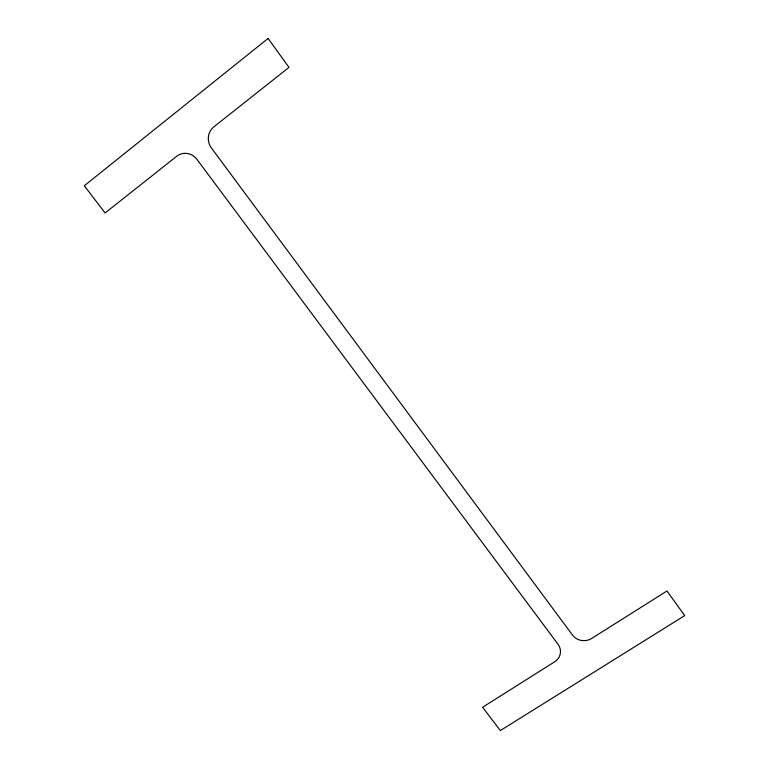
<?xml version="1.0" encoding="UTF-8"?>
<svg xmlns="http://www.w3.org/2000/svg" width="769" height="769" viewBox="0 0 769 769"><rect width="100%" height="100%" fill="white"/><g stroke="black" fill="none" stroke-linecap="round" stroke-linejoin="round"><path stroke-width="1.15" d="M268.102 38.45L84.292 185.752L105.084 212.975L176.774 156.213A15.024 14.207 66.2 0 1 196.979 159.394L558.092 644.355A13.65 12.592 1.3 0 1 554.584 661.859L482.576 707.269L500.359 730.55L684.708 615.594L666.954 590.996L591.697 638.453A13.794 12.746 -1.9 0 1 572.578 635.175L211.427 148.013A15.169 14.409 71 0 1 213.792 126.904L288.981 67.374L268.102 38.45"/></g></svg>
